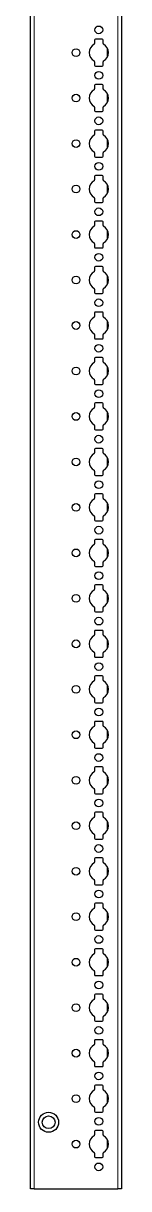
# Model space of a CAD drawing. Header units: millimetres. Extents: x -199 to 3211, y -2047 to 1507.
# Drawn here: x 2612 to 2662, y -852 to -211 of the extents above; entities that cross this region are included whole.
import ezdxf

# ---------------------------------------------------------------- set-up
doc = ezdxf.new("R2010")
doc.units = ezdxf.units.MM

msp = doc.modelspace()

# ---------------------------------------------------------------- linework, layer by layer
at = {"color": 7, "linetype": 'Continuous', "lineweight": 25}
for p, q in [((2611.86, -851.79), (2611.86, 447.21)), ((2661.56, 447.21), (2661.56, -851.79)), ((2646.91, -220.39), (2646.91, -222.27)), ((2651.01, -219.89), (2647.41, -219.89)), ((2651.51, -222.27), (2651.51, -220.39)), ((2646.91, -232.32), (2646.91, -234.19)), ((2647.41, -234.69), (2651.01, -234.69)), ((2651.51, -234.19), (2651.51, -232.32)), ((2646.91, -245.39), (2646.91, -247.27)), ((2651.01, -244.89), (2647.41, -244.89)), ((2651.51, -247.27), (2651.51, -245.39)), ((2646.91, -257.32), (2646.91, -259.19)), ((2647.41, -259.69), (2651.01, -259.69)), ((2651.51, -259.19), (2651.51, -257.32)), ((2646.91, -270.39), (2646.91, -272.27)), ((2651.01, -269.89), (2647.41, -269.89)), ((2651.51, -272.27), (2651.51, -270.39)), ((2646.91, -282.32), (2646.91, -284.19)), ((2647.41, -284.69), (2651.01, -284.69)), ((2651.51, -284.19), (2651.51, -282.32)), ((2646.91, -295.39), (2646.91, -297.27)), ((2651.01, -294.89), (2647.41, -294.89)), ((2651.51, -297.27), (2651.51, -295.39)), ((2646.91, -307.32), (2646.91, -309.19)), ((2651.51, -309.19), (2651.51, -307.32)), ((2647.41, -309.69), (2651.01, -309.69)), ((2651.01, -319.89), (2647.41, -319.89)), ((2646.91, -320.39), (2646.91, -322.27)), ((2651.51, -322.27), (2651.51, -320.39)), ((2646.91, -332.32), (2646.91, -334.19)), ((2651.51, -334.19), (2651.51, -332.32)), ((2647.41, -334.69), (2651.01, -334.69)), ((2646.91, -345.39), (2646.91, -347.27)), ((2651.01, -344.89), (2647.41, -344.89)), ((2651.51, -347.27), (2651.51, -345.39)), ((2646.91, -357.32), (2646.91, -359.19)), ((2651.51, -359.19), (2651.51, -357.32)), ((2647.41, -359.69), (2651.01, -359.69)), ((2646.91, -370.39), (2646.91, -372.27)), ((2651.01, -369.89), (2647.41, -369.89)), ((2651.51, -372.27), (2651.51, -370.39)), ((2646.91, -382.32), (2646.91, -384.19)), ((2651.51, -384.19), (2651.51, -382.32)), ((2647.41, -384.69), (2651.01, -384.69)), ((2646.91, -395.39), (2646.91, -397.27)), ((2651.01, -394.89), (2647.41, -394.89)), ((2651.51, -397.27), (2651.51, -395.39)), ((2646.91, -407.32), (2646.91, -409.19)), ((2647.41, -409.69), (2651.01, -409.69)), ((2651.51, -409.19), (2651.51, -407.32)), ((2646.91, -420.39), (2646.91, -422.27)), ((2651.01, -419.89), (2647.41, -419.89)), ((2651.51, -422.27), (2651.51, -420.39)), ((2646.91, -432.32), (2646.91, -434.19)), ((2647.41, -434.69), (2651.01, -434.69)), ((2651.51, -434.19), (2651.51, -432.32)), ((2646.91, -445.39), (2646.91, -447.27)), ((2651.01, -444.89), (2647.41, -444.89)), ((2651.51, -447.27), (2651.51, -445.39)), ((2646.91, -457.32), (2646.91, -459.19)), ((2647.41, -459.69), (2651.01, -459.69)), ((2651.51, -459.19), (2651.51, -457.32)), ((2646.91, -470.39), (2646.91, -472.27)), ((2651.01, -469.89), (2647.41, -469.89)), ((2651.51, -472.27), (2651.51, -470.39)), ((2646.91, -482.32), (2646.91, -484.19)), ((2647.41, -484.69), (2651.01, -484.69)), ((2651.51, -484.19), (2651.51, -482.32)), ((2646.91, -495.39), (2646.91, -497.27)), ((2651.01, -494.89), (2647.41, -494.89)), ((2651.51, -497.27), (2651.51, -495.39)), ((2646.91, -507.32), (2646.91, -509.19)), ((2647.41, -509.69), (2651.01, -509.69)), ((2651.51, -509.19), (2651.51, -507.32)), ((2646.91, -520.39), (2646.91, -522.27)), ((2651.01, -519.89), (2647.41, -519.89)), ((2651.51, -522.27), (2651.51, -520.39)), ((2646.91, -532.32), (2646.91, -534.19)), ((2647.41, -534.69), (2651.01, -534.69)), ((2651.51, -534.19), (2651.51, -532.32)), ((2646.91, -545.39), (2646.91, -547.27)), ((2651.01, -544.89), (2647.41, -544.89)), ((2651.51, -547.27), (2651.51, -545.39)), ((2646.91, -557.32), (2646.91, -559.19)), ((2651.51, -559.19), (2651.51, -557.32)), ((2647.41, -559.69), (2651.01, -559.69)), ((2651.01, -569.89), (2647.41, -569.89)), ((2646.91, -570.39), (2646.91, -572.27)), ((2651.51, -572.27), (2651.51, -570.39)), ((2646.91, -582.32), (2646.91, -584.19)), ((2651.51, -584.19), (2651.51, -582.32)), ((2647.41, -584.69), (2651.01, -584.69)), ((2646.91, -595.39), (2646.91, -597.27)), ((2651.01, -594.89), (2647.41, -594.89)), ((2651.51, -597.27), (2651.51, -595.39)), ((2646.91, -607.32), (2646.91, -609.19)), ((2651.51, -609.19), (2651.51, -607.32)), ((2647.41, -609.69), (2651.01, -609.69)), ((2646.91, -620.39), (2646.91, -622.27)), ((2651.01, -619.89), (2647.41, -619.89)), ((2651.51, -622.27), (2651.51, -620.39)), ((2646.91, -632.32), (2646.91, -634.19)), ((2651.51, -634.19), (2651.51, -632.32)), ((2647.41, -634.69), (2651.01, -634.69)), ((2646.91, -645.39), (2646.91, -647.27)), ((2651.01, -644.89), (2647.41, -644.89)), ((2651.51, -647.27), (2651.51, -645.39)), ((2646.91, -657.32), (2646.91, -659.19)), ((2647.41, -659.69), (2651.01, -659.69)), ((2651.51, -659.19), (2651.51, -657.32)), ((2646.91, -670.39), (2646.91, -672.27)), ((2651.01, -669.89), (2647.41, -669.89)), ((2651.51, -672.27), (2651.51, -670.39)), ((2646.91, -682.32), (2646.91, -684.19)), ((2647.41, -684.69), (2651.01, -684.69)), ((2651.51, -684.19), (2651.51, -682.32)), ((2646.91, -695.39), (2646.91, -697.27)), ((2651.01, -694.89), (2647.41, -694.89)), ((2651.51, -697.27), (2651.51, -695.39)), ((2646.91, -707.32), (2646.91, -709.19)), ((2647.41, -709.69), (2651.01, -709.69)), ((2651.51, -709.19), (2651.51, -707.32)), ((2646.91, -720.39), (2646.91, -722.27)), ((2651.01, -719.89), (2647.41, -719.89)), ((2651.51, -722.27), (2651.51, -720.39)), ((2646.91, -732.32), (2646.91, -734.19)), ((2647.41, -734.69), (2651.01, -734.69)), ((2651.51, -734.19), (2651.51, -732.32)), ((2646.91, -745.39), (2646.91, -747.27)), ((2651.01, -744.89), (2647.41, -744.89)), ((2651.51, -747.27), (2651.51, -745.39)), ((2646.91, -757.32), (2646.91, -759.19)), ((2647.41, -759.69), (2651.01, -759.69)), ((2651.51, -759.19), (2651.51, -757.32)), ((2646.91, -770.39), (2646.91, -772.27)), ((2651.01, -769.89), (2647.41, -769.89)), ((2651.51, -772.27), (2651.51, -770.39)), ((2646.91, -782.32), (2646.91, -784.19)), ((2647.41, -784.69), (2651.01, -784.69)), ((2651.51, -784.19), (2651.51, -782.32)), ((2646.91, -795.39), (2646.91, -797.27)), ((2651.01, -794.89), (2647.41, -794.89)), ((2651.51, -797.27), (2651.51, -795.39)), ((2646.91, -807.32), (2646.91, -809.19)), ((2647.41, -809.69), (2651.01, -809.69)), ((2651.51, -809.19), (2651.51, -807.32)), ((2651.01, -819.89), (2647.41, -819.89)), ((2646.91, -820.39), (2646.91, -822.27)), ((2651.51, -822.27), (2651.51, -820.39)), ((2646.91, -832.32), (2646.91, -834.19)), ((2651.51, -834.19), (2651.51, -832.32)), ((2647.41, -834.69), (2651.01, -834.69)), ((2613.86, -851.79), (2611.86, -851.79)), ((2613.86, -851.79), (2659.56, -851.79)), ((2661.56, -851.79), (2659.56, -851.79))]:
    msp.add_line(p, q, dxfattribs=at)
at = {"color": 8, "linetype": 'Continuous', "lineweight": 18}
for p, q in [((2613.86, 447.21), (2613.86, -851.79)), ((2659.56, -851.79), (2659.56, 447.21)), ((2653.71, -230), (2653.71, -224.59)), ((2653.71, -255), (2653.71, -249.59)), ((2653.71, -280), (2653.71, -274.59)), ((2653.71, -305), (2653.71, -299.59)), ((2653.71, -330), (2653.71, -324.59)), ((2653.71, -355), (2653.71, -349.59)), ((2653.71, -380), (2653.71, -374.59)), ((2653.71, -405), (2653.71, -399.59)), ((2653.71, -430), (2653.71, -424.59)), ((2653.71, -455), (2653.71, -449.59)), ((2653.71, -480), (2653.71, -474.59)), ((2653.71, -505), (2653.71, -499.59)), ((2653.71, -530), (2653.71, -524.59)), ((2653.71, -555), (2653.71, -549.59)), ((2653.71, -580), (2653.71, -574.59)), ((2653.71, -605), (2653.71, -599.59)), ((2653.71, -630), (2653.71, -624.59)), ((2653.71, -655), (2653.71, -649.59)), ((2653.71, -680), (2653.71, -674.59)), ((2653.71, -705), (2653.71, -699.59)), ((2653.71, -730), (2653.71, -724.59)), ((2653.71, -755), (2653.71, -749.59)), ((2653.71, -780), (2653.71, -774.59)), ((2653.71, -805), (2653.71, -799.59)), ((2653.71, -830), (2653.71, -824.59))]:
    msp.add_line(p, q, dxfattribs=at)
at = {"color": 7, "linetype": 'Continuous', "lineweight": 25}
for centre, radius in [((2649.21, -214.79), 2.12), ((2636.71, -227.29), 2.12), ((2649.21, -239.79), 2.12), ((2636.71, -252.29), 2.12), ((2649.21, -264.79), 2.12), ((2636.71, -277.29), 2.12), ((2649.21, -289.79), 2.12), ((2636.71, -302.29), 2.12), ((2649.21, -314.79), 2.12), ((2636.71, -327.29), 2.12), ((2649.21, -339.79), 2.12), ((2636.71, -352.29), 2.12), ((2649.21, -364.79), 2.12), ((2636.71, -377.29), 2.12), ((2649.21, -389.79), 2.12), ((2636.71, -402.29), 2.12), ((2649.21, -414.79), 2.12), ((2636.71, -427.29), 2.12), ((2649.21, -439.79), 2.12), ((2636.71, -452.29), 2.12), ((2649.21, -464.79), 2.12), ((2636.71, -477.29), 2.13), ((2649.21, -489.79), 2.13), ((2636.71, -502.29), 2.12), ((2649.21, -514.79), 2.13), ((2636.71, -527.29), 2.12), ((2649.21, -539.79), 2.13), ((2636.71, -552.29), 2.12), ((2649.21, -564.79), 2.13), ((2636.71, -577.29), 2.12), ((2649.21, -589.79), 2.13), ((2636.71, -602.29), 2.12), ((2649.21, -614.79), 2.12), ((2636.71, -627.29), 2.12), ((2649.21, -639.79), 2.12), ((2636.71, -652.29), 2.13), ((2649.21, -664.79), 2.12), ((2636.71, -677.29), 2.13), ((2649.21, -689.79), 2.12), ((2636.71, -702.29), 2.13), ((2649.21, -714.79), 2.12), ((2636.71, -727.29), 2.12), ((2649.21, -739.79), 2.12), ((2636.71, -752.29), 2.13), ((2649.21, -764.79), 2.12), ((2636.71, -777.29), 2.13), ((2649.21, -789.79), 2.12), ((2636.71, -802.29), 2.13), ((2621.71, -815.29), 5.5), ((2621.71, -815.29), 3.5), ((2649.21, -814.79), 2.12), ((2636.71, -827.29), 2.13), ((2649.21, -839.79), 2.12)]:
    msp.add_circle(centre, radius, dxfattribs=at)
for centre, radius, start, end in [((2649.21, -227.29), 5.25, 119.14074, 240.85926), ((2646.41, -222.27), 0.5, 299.14074, 0), ((2647.41, -220.39), 0.5, 90, 180), ((2651.01, -220.39), 0.5, 0, 90), ((2652.01, -222.27), 0.5, 180, 240.85926), ((2649.21, -227.29), 5.25, 299.14074, 60.85926), ((2646.41, -232.32), 0.5, 0, 60.85926), ((2647.41, -234.19), 0.5, 180, 270), ((2651.01, -234.19), 0.5, 270, 0), ((2652.01, -232.32), 0.5, 119.14074, 180), ((2649.21, -252.29), 5.25, 119.14074, 240.85926), ((2646.41, -247.27), 0.5, 299.14074, 0), ((2647.41, -245.39), 0.5, 90, 180), ((2651.01, -245.39), 0.5, 0, 90), ((2652.01, -247.27), 0.5, 180, 240.85926), ((2649.21, -252.29), 5.25, 299.14074, 60.85926), ((2646.41, -257.32), 0.5, 0, 60.85926), ((2647.41, -259.19), 0.5, 180, 270), ((2651.01, -259.19), 0.5, 270, 0), ((2652.01, -257.32), 0.5, 119.14074, 180), ((2649.21, -277.29), 5.25, 119.14074, 240.85926), ((2646.41, -272.27), 0.5, 299.14074, 0), ((2647.41, -270.39), 0.5, 90, 180), ((2651.01, -270.39), 0.5, 0, 90), ((2652.01, -272.27), 0.5, 180, 240.85926), ((2649.21, -277.29), 5.25, 299.14074, 60.85926), ((2646.41, -282.32), 0.5, 0, 60.85926), ((2647.41, -284.19), 0.5, 180, 270), ((2651.01, -284.19), 0.5, 270, 0), ((2652.01, -282.32), 0.5, 119.14074, 180), ((2649.21, -302.29), 5.25, 119.14074, 240.85926), ((2646.41, -297.27), 0.5, 299.14074, 0), ((2647.41, -295.39), 0.5, 90, 180), ((2651.01, -295.39), 0.5, 0, 90), ((2652.01, -297.27), 0.5, 180, 240.85926), ((2649.21, -302.29), 5.25, 299.14074, 60.85926), ((2646.41, -307.32), 0.5, 0, 60.85926), ((2652.01, -307.32), 0.5, 119.14074, 180), ((2647.41, -309.19), 0.5, 180, 270), ((2651.01, -309.19), 0.5, 270, 0), ((2647.41, -320.39), 0.5, 90, 180), ((2651.01, -320.39), 0.5, 0, 90), ((2649.21, -327.29), 5.25, 119.14074, 240.85926), ((2646.41, -322.27), 0.5, 299.14074, 0), ((2652.01, -322.27), 0.5, 180, 240.85926), ((2649.21, -327.29), 5.25, 299.14074, 60.85926), ((2646.41, -332.32), 0.5, 0, 60.85926), ((2652.01, -332.32), 0.5, 119.14074, 180), ((2647.41, -334.19), 0.5, 180, 270), ((2651.01, -334.19), 0.5, 270, 0), ((2647.41, -345.39), 0.5, 90, 180), ((2651.01, -345.39), 0.5, 0, 90), ((2649.21, -352.29), 5.25, 119.14074, 240.85926), ((2646.41, -347.27), 0.5, 299.14074, 0), ((2652.01, -347.27), 0.5, 180, 240.85926), ((2649.21, -352.29), 5.25, 299.14074, 60.85926), ((2646.41, -357.32), 0.5, 0, 60.85926), ((2652.01, -357.32), 0.5, 119.14074, 180), ((2647.41, -359.19), 0.5, 180, 270), ((2651.01, -359.19), 0.5, 270, 0), ((2647.41, -370.39), 0.5, 90, 180), ((2651.01, -370.39), 0.5, 0, 90), ((2649.21, -377.29), 5.25, 119.14074, 240.85926), ((2646.41, -372.27), 0.5, 299.14074, 0), ((2652.01, -372.27), 0.5, 180, 240.85926), ((2649.21, -377.29), 5.25, 299.14074, 60.85926), ((2646.41, -382.32), 0.5, 0, 60.85926), ((2647.41, -384.19), 0.5, 180, 270), ((2651.01, -384.19), 0.5, 270, 0), ((2652.01, -382.32), 0.5, 119.14074, 180), ((2647.41, -395.39), 0.5, 90, 180), ((2651.01, -395.39), 0.5, 0, 90), ((2649.21, -402.29), 5.25, 119.14074, 240.85926), ((2646.41, -397.27), 0.5, 299.14074, 0), ((2652.01, -397.27), 0.5, 180, 240.85926), ((2649.21, -402.29), 5.25, 299.14074, 60.85926), ((2646.41, -407.32), 0.5, 0, 60.85926), ((2647.41, -409.19), 0.5, 180, 270), ((2651.01, -409.19), 0.5, 270, 0), ((2652.01, -407.32), 0.5, 119.14074, 180), ((2649.21, -427.29), 5.25, 119.14074, 240.85926), ((2646.41, -422.27), 0.5, 299.14074, 0), ((2647.41, -420.39), 0.5, 90, 180), ((2651.01, -420.39), 0.5, 0, 90), ((2652.01, -422.27), 0.5, 180, 240.85926), ((2649.21, -427.29), 5.25, 299.14074, 60.85926), ((2646.41, -432.32), 0.5, 0, 60.85926), ((2647.41, -434.19), 0.5, 180, 270), ((2651.01, -434.19), 0.5, 270, 0), ((2652.01, -432.32), 0.5, 119.14074, 180), ((2649.21, -452.29), 5.25, 119.14074, 240.85926), ((2646.41, -447.27), 0.5, 299.14074, 0), ((2647.41, -445.39), 0.5, 90, 180), ((2651.01, -445.39), 0.5, 0, 90), ((2652.01, -447.27), 0.5, 180, 240.85926), ((2649.21, -452.29), 5.25, 299.14074, 60.85926), ((2646.41, -457.32), 0.5, 0, 60.85926), ((2647.41, -459.19), 0.5, 180, 270), ((2651.01, -459.19), 0.5, 270, 0), ((2652.01, -457.32), 0.5, 119.14074, 180), ((2649.21, -477.29), 5.25, 119.14074, 240.85926), ((2646.41, -472.27), 0.5, 299.14074, 0), ((2647.41, -470.39), 0.5, 90, 180), ((2651.01, -470.39), 0.5, 0, 90), ((2652.01, -472.27), 0.5, 180, 240.85926), ((2649.21, -477.29), 5.25, 299.14074, 60.85926), ((2646.41, -482.32), 0.5, 0, 60.85926), ((2647.41, -484.19), 0.5, 180, 270), ((2651.01, -484.19), 0.5, 270, 0), ((2652.01, -482.32), 0.5, 119.14074, 180), ((2649.21, -502.29), 5.25, 119.14074, 240.85926), ((2646.41, -497.27), 0.5, 299.14074, 0), ((2647.41, -495.39), 0.5, 90, 180), ((2651.01, -495.39), 0.5, 0, 90), ((2652.01, -497.27), 0.5, 180, 240.85926), ((2649.21, -502.29), 5.25, 299.14074, 60.85926), ((2646.41, -507.32), 0.5, 0, 60.85926), ((2647.41, -509.19), 0.5, 180, 270), ((2651.01, -509.19), 0.5, 270, 0), ((2652.01, -507.32), 0.5, 119.14074, 180), ((2649.21, -527.29), 5.25, 119.14074, 240.85926), ((2646.41, -522.27), 0.5, 299.14074, 0), ((2647.41, -520.39), 0.5, 90, 180), ((2651.01, -520.39), 0.5, 0, 90), ((2652.01, -522.27), 0.5, 180, 240.85926), ((2649.21, -527.29), 5.25, 299.14074, 60.85926), ((2646.41, -532.32), 0.5, 0, 60.85926), ((2647.41, -534.19), 0.5, 180, 270), ((2651.01, -534.19), 0.5, 270, 0), ((2652.01, -532.32), 0.5, 119.14074, 180), ((2649.21, -552.29), 5.25, 119.14074, 240.85926), ((2646.41, -547.27), 0.5, 299.14074, 0), ((2647.41, -545.39), 0.5, 90, 180), ((2651.01, -545.39), 0.5, 0, 90), ((2652.01, -547.27), 0.5, 180, 240.85926), ((2649.21, -552.29), 5.25, 299.14074, 60.85926), ((2646.41, -557.32), 0.5, 0, 60.85926), ((2652.01, -557.32), 0.5, 119.14074, 180), ((2647.41, -559.19), 0.5, 180, 270), ((2651.01, -559.19), 0.5, 270, 0), ((2647.41, -570.39), 0.5, 90, 180), ((2651.01, -570.39), 0.5, 0, 90), ((2649.21, -577.29), 5.25, 119.14074, 240.85926), ((2646.41, -572.27), 0.5, 299.14074, 0), ((2652.01, -572.27), 0.5, 180, 240.85926), ((2649.21, -577.29), 5.25, 299.14074, 60.85926), ((2646.41, -582.32), 0.5, 0, 60.85926), ((2652.01, -582.32), 0.5, 119.14074, 180), ((2647.41, -584.19), 0.5, 180, 270), ((2651.01, -584.19), 0.5, 270, 0), ((2647.41, -595.39), 0.5, 90, 180), ((2651.01, -595.39), 0.5, 0, 90), ((2649.21, -602.29), 5.25, 119.14074, 240.85926), ((2646.41, -597.27), 0.5, 299.14074, 0), ((2652.01, -597.27), 0.5, 180, 240.85926), ((2649.21, -602.29), 5.25, 299.14074, 60.85926), ((2646.41, -607.32), 0.5, 0, 60.85926), ((2652.01, -607.32), 0.5, 119.14074, 180), ((2647.41, -609.19), 0.5, 180, 270), ((2651.01, -609.19), 0.5, 270, 0), ((2647.41, -620.39), 0.5, 90, 180), ((2651.01, -620.39), 0.5, 0, 90), ((2649.21, -627.29), 5.25, 119.14074, 240.85926), ((2646.41, -622.27), 0.5, 299.14074, 0), ((2652.01, -622.27), 0.5, 180, 240.85926), ((2649.21, -627.29), 5.25, 299.14074, 60.85926), ((2646.41, -632.32), 0.5, 0, 60.85926), ((2647.41, -634.19), 0.5, 180, 270), ((2651.01, -634.19), 0.5, 270, 0), ((2652.01, -632.32), 0.5, 119.14074, 180), ((2647.41, -645.39), 0.5, 90, 180), ((2651.01, -645.39), 0.5, 0, 90), ((2649.21, -652.29), 5.25, 119.14074, 240.85926), ((2646.41, -647.27), 0.5, 299.14074, 0), ((2652.01, -647.27), 0.5, 180, 240.85926), ((2649.21, -652.29), 5.25, 299.14074, 60.85926), ((2646.41, -657.32), 0.5, 0, 60.85926), ((2647.41, -659.19), 0.5, 180, 270), ((2651.01, -659.19), 0.5, 270, 0), ((2652.01, -657.32), 0.5, 119.14074, 180), ((2646.41, -672.27), 0.5, 299.14074, 0), ((2647.41, -670.39), 0.5, 90, 180), ((2651.01, -670.39), 0.5, 0, 90), ((2652.01, -672.27), 0.5, 180, 240.85926), ((2649.21, -677.29), 5.25, 119.14074, 240.85926), ((2649.21, -677.29), 5.25, 299.14074, 60.85926), ((2646.41, -682.32), 0.5, 0, 60.85926), ((2647.41, -684.19), 0.5, 180, 270), ((2651.01, -684.19), 0.5, 270, 0), ((2652.01, -682.32), 0.5, 119.14074, 180), ((2649.21, -702.29), 5.25, 119.14074, 240.85926), ((2646.41, -697.27), 0.5, 299.14074, 0), ((2647.41, -695.39), 0.5, 90, 180), ((2651.01, -695.39), 0.5, 0, 90), ((2652.01, -697.27), 0.5, 180, 240.85926), ((2649.21, -702.29), 5.25, 299.14074, 60.85926), ((2646.41, -707.32), 0.5, 0, 60.85926), ((2647.41, -709.19), 0.5, 180, 270), ((2651.01, -709.19), 0.5, 270, 0), ((2652.01, -707.32), 0.5, 119.14074, 180), ((2649.21, -727.29), 5.25, 119.14074, 240.85926), ((2646.41, -722.27), 0.5, 299.14074, 0), ((2647.41, -720.39), 0.5, 90, 180), ((2651.01, -720.39), 0.5, 0, 90), ((2652.01, -722.27), 0.5, 180, 240.85926), ((2649.21, -727.29), 5.25, 299.14074, 60.85926), ((2646.41, -732.32), 0.5, 0, 60.85926), ((2647.41, -734.19), 0.5, 180, 270), ((2651.01, -734.19), 0.5, 270, 0), ((2652.01, -732.32), 0.5, 119.14074, 180), ((2649.21, -752.29), 5.25, 119.14074, 240.85926), ((2646.41, -747.27), 0.5, 299.14074, 0), ((2647.41, -745.39), 0.5, 90, 180), ((2651.01, -745.39), 0.5, 0, 90), ((2652.01, -747.27), 0.5, 180, 240.85926), ((2649.21, -752.29), 5.25, 299.14074, 60.85926), ((2646.41, -757.32), 0.5, 0, 60.85926), ((2647.41, -759.19), 0.5, 180, 270), ((2651.01, -759.19), 0.5, 270, 0), ((2652.01, -757.32), 0.5, 119.14074, 180), ((2649.21, -777.29), 5.25, 119.14074, 240.85926), ((2646.41, -772.27), 0.5, 299.14074, 0), ((2647.41, -770.39), 0.5, 90, 180), ((2651.01, -770.39), 0.5, 0, 90), ((2652.01, -772.27), 0.5, 180, 240.85926), ((2649.21, -777.29), 5.25, 299.14074, 60.85926), ((2646.41, -782.32), 0.5, 0, 60.85926), ((2647.41, -784.19), 0.5, 180, 270), ((2651.01, -784.19), 0.5, 270, 0), ((2652.01, -782.32), 0.5, 119.14074, 180), ((2649.21, -802.29), 5.25, 119.14074, 240.85926), ((2646.41, -797.27), 0.5, 299.14074, 0), ((2647.41, -795.39), 0.5, 90, 180), ((2651.01, -795.39), 0.5, 0, 90), ((2652.01, -797.27), 0.5, 180, 240.85926), ((2649.21, -802.29), 5.25, 299.14074, 60.85926), ((2646.41, -807.32), 0.5, 0, 60.85926), ((2652.01, -807.32), 0.5, 119.14074, 180), ((2647.41, -809.19), 0.5, 180, 270), ((2651.01, -809.19), 0.5, 270, 0), ((2647.41, -820.39), 0.5, 90, 180), ((2651.01, -820.39), 0.5, 0, 90), ((2649.21, -827.29), 5.25, 119.14074, 240.85926), ((2646.41, -822.27), 0.5, 299.14074, 0), ((2652.01, -822.27), 0.5, 180, 240.85926), ((2649.21, -827.29), 5.25, 299.14074, 60.85926), ((2646.41, -832.32), 0.5, 0, 60.85926), ((2652.01, -832.32), 0.5, 119.14074, 180), ((2647.41, -834.19), 0.5, 180, 270), ((2651.01, -834.19), 0.5, 270, 0)]:
    msp.add_arc(centre, radius, start, end, dxfattribs=at)

doc.saveas('drawing.dxf')
